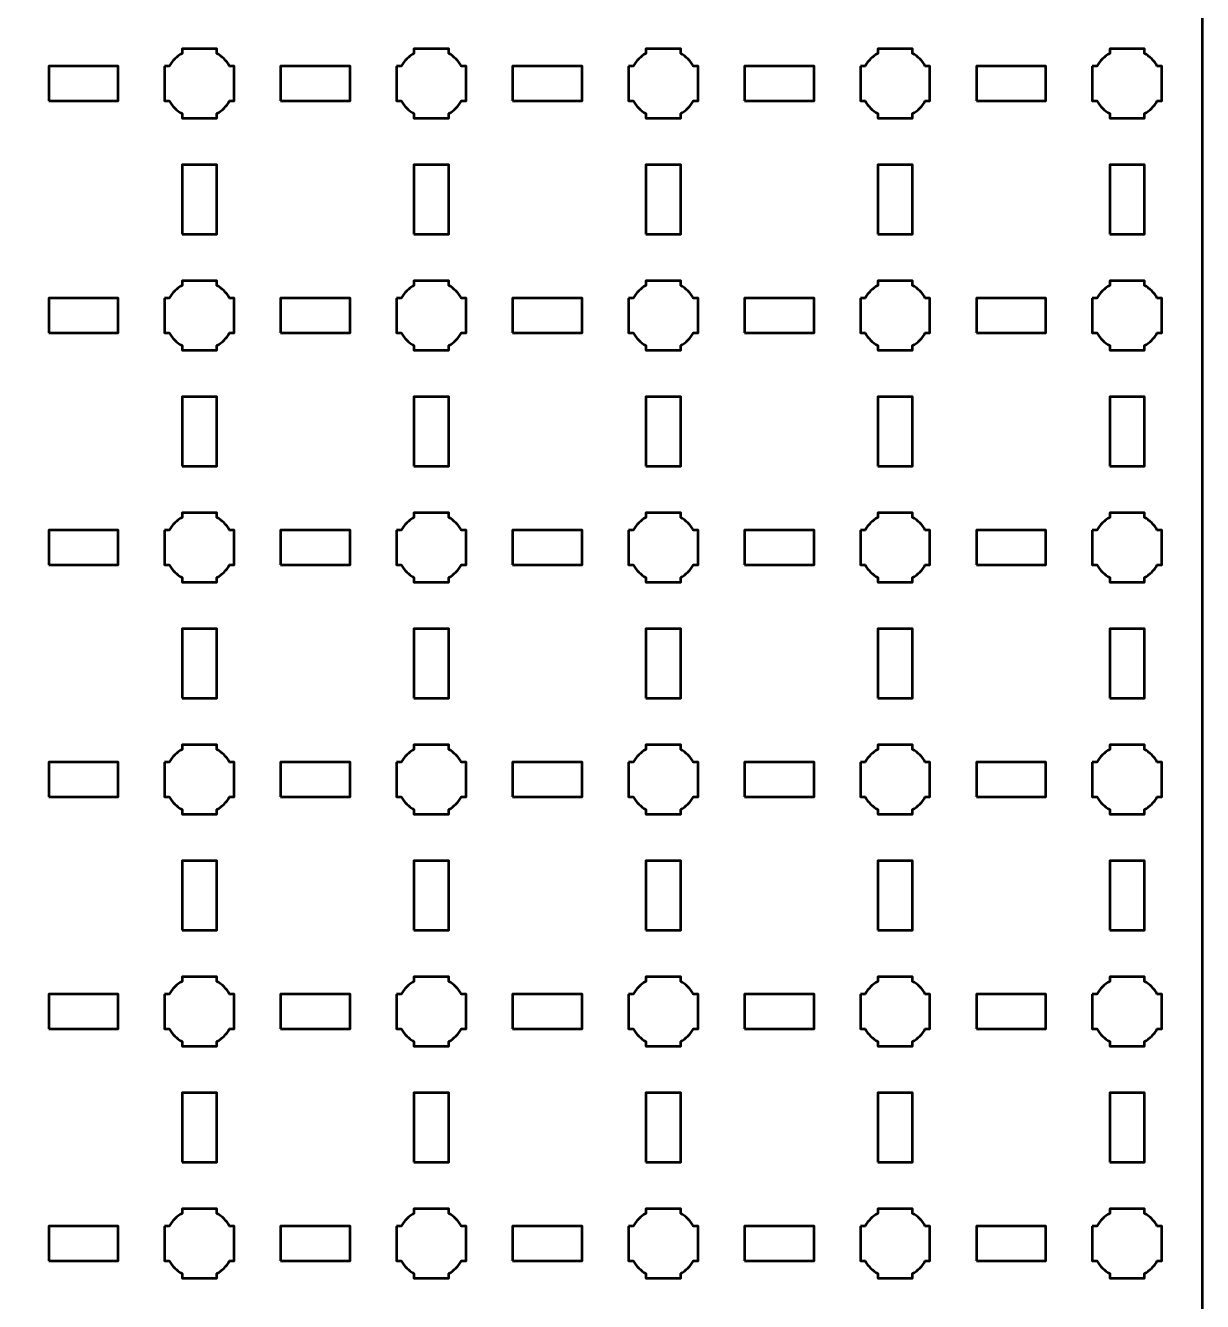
# Model space of a CAD drawing. Header units: centimetres. Extents: x -31.1 to 10.2, y -35.5 to 5.8.
# Drawn here: x 0 to 10.15, y -25.35 to -14.35 of the extents above; entities that cross this region are included whole.
import ezdxf

# ---------------------------------------------------------------- set-up
doc = ezdxf.new("R2010")
doc.units = ezdxf.units.CM
doc.header["$MEASUREMENT"] = 0
doc.layers.add('Layer 1', color=7, linetype='Continuous')

msp = doc.modelspace()

# ---------------------------------------------------------------- linework, layer by layer
at = {"layer": 'Layer 1', "color": 250, "lineweight": 53}
for points in [[(0.2, -15), (0.8, -15), (0.8, -14.7), (0.2, -14.7), (0.2, -15)], [(2.2, -15), (2.8, -15), (2.8, -14.7), (2.2, -14.7), (2.2, -15)], [(4.2, -15), (4.8, -15), (4.8, -14.7), (4.2, -14.7), (4.2, -15)], [(6.2, -15), (6.8, -15), (6.8, -14.7), (6.2, -14.7), (6.2, -15)], [(8.2, -15), (8.8, -15), (8.8, -14.7), (8.2, -14.7), (8.2, -15)], [(1.35, -16.15), (1.65, -16.15), (1.65, -15.55), (1.35, -15.55), (1.35, -16.15)], [(3.35, -16.15), (3.65, -16.15), (3.65, -15.55), (3.35, -15.55), (3.35, -16.15)], [(5.35, -16.15), (5.65, -16.15), (5.65, -15.55), (5.35, -15.55), (5.35, -16.15)], [(7.35, -16.15), (7.65, -16.15), (7.65, -15.55), (7.35, -15.55), (7.35, -16.15)], [(9.35, -16.15), (9.65, -16.15), (9.65, -15.55), (9.35, -15.55), (9.35, -16.15)], [(0.2, -17), (0.8, -17), (0.8, -16.7), (0.2, -16.7), (0.2, -17)], [(2.2, -17), (2.8, -17), (2.8, -16.7), (2.2, -16.7), (2.2, -17)], [(4.2, -17), (4.8, -17), (4.8, -16.7), (4.2, -16.7), (4.2, -17)], [(6.2, -17), (6.8, -17), (6.8, -16.7), (6.2, -16.7), (6.2, -17)], [(8.2, -17), (8.8, -17), (8.8, -16.7), (8.2, -16.7), (8.2, -17)], [(1.35, -18.15), (1.65, -18.15), (1.65, -17.55), (1.35, -17.55), (1.35, -18.15)], [(3.35, -18.15), (3.65, -18.15), (3.65, -17.55), (3.35, -17.55), (3.35, -18.15)], [(5.35, -18.15), (5.65, -18.15), (5.65, -17.55), (5.35, -17.55), (5.35, -18.15)], [(7.35, -18.15), (7.65, -18.15), (7.65, -17.55), (7.35, -17.55), (7.35, -18.15)], [(9.35, -18.15), (9.65, -18.15), (9.65, -17.55), (9.35, -17.55), (9.35, -18.15)], [(0.2, -19), (0.8, -19), (0.8, -18.7), (0.2, -18.7), (0.2, -19)], [(2.2, -19), (2.8, -19), (2.8, -18.7), (2.2, -18.7), (2.2, -19)], [(4.2, -19), (4.8, -19), (4.8, -18.7), (4.2, -18.7), (4.2, -19)], [(6.2, -19), (6.8, -19), (6.8, -18.7), (6.2, -18.7), (6.2, -19)], [(8.2, -19), (8.8, -19), (8.8, -18.7), (8.2, -18.7), (8.2, -19)], [(1.35, -20.15), (1.65, -20.15), (1.65, -19.55), (1.35, -19.55), (1.35, -20.15)], [(3.35, -20.15), (3.65, -20.15), (3.65, -19.55), (3.35, -19.55), (3.35, -20.15)], [(5.35, -20.15), (5.65, -20.15), (5.65, -19.55), (5.35, -19.55), (5.35, -20.15)], [(7.35, -20.15), (7.65, -20.15), (7.65, -19.55), (7.35, -19.55), (7.35, -20.15)], [(9.35, -20.15), (9.65, -20.15), (9.65, -19.55), (9.35, -19.55), (9.35, -20.15)], [(0.2, -21), (0.8, -21), (0.8, -20.7), (0.2, -20.7), (0.2, -21)], [(2.2, -21), (2.8, -21), (2.8, -20.7), (2.2, -20.7), (2.2, -21)], [(4.2, -21), (4.8, -21), (4.8, -20.7), (4.2, -20.7), (4.2, -21)], [(6.2, -21), (6.8, -21), (6.8, -20.7), (6.2, -20.7), (6.2, -21)], [(8.2, -21), (8.8, -21), (8.8, -20.7), (8.2, -20.7), (8.2, -21)], [(1.35, -22.15), (1.65, -22.15), (1.65, -21.55), (1.35, -21.55), (1.35, -22.15)], [(3.35, -22.15), (3.65, -22.15), (3.65, -21.55), (3.35, -21.55), (3.35, -22.15)], [(5.35, -22.15), (5.65, -22.15), (5.65, -21.55), (5.35, -21.55), (5.35, -22.15)], [(7.35, -22.15), (7.65, -22.15), (7.65, -21.55), (7.35, -21.55), (7.35, -22.15)], [(9.35, -22.15), (9.65, -22.15), (9.65, -21.55), (9.35, -21.55), (9.35, -22.15)], [(0.2, -23), (0.8, -23), (0.8, -22.7), (0.2, -22.7), (0.2, -23)], [(2.2, -23), (2.8, -23), (2.8, -22.7), (2.2, -22.7), (2.2, -23)], [(4.2, -23), (4.8, -23), (4.8, -22.7), (4.2, -22.7), (4.2, -23)], [(6.2, -23), (6.8, -23), (6.8, -22.7), (6.2, -22.7), (6.2, -23)], [(8.2, -23), (8.8, -23), (8.8, -22.7), (8.2, -22.7), (8.2, -23)], [(1.35, -24.15), (1.65, -24.15), (1.65, -23.55), (1.35, -23.55), (1.35, -24.15)], [(3.35, -24.15), (3.65, -24.15), (3.65, -23.55), (3.35, -23.55), (3.35, -24.15)], [(5.35, -24.15), (5.65, -24.15), (5.65, -23.55), (5.35, -23.55), (5.35, -24.15)], [(7.35, -24.15), (7.65, -24.15), (7.65, -23.55), (7.35, -23.55), (7.35, -24.15)], [(9.35, -24.15), (9.65, -24.15), (9.65, -23.55), (9.35, -23.55), (9.35, -24.15)], [(0.2, -25), (0.8, -25), (0.8, -24.7), (0.2, -24.7), (0.2, -25)], [(2.2, -25), (2.8, -25), (2.8, -24.7), (2.2, -24.7), (2.2, -25)], [(4.2, -25), (4.8, -25), (4.8, -24.7), (4.2, -24.7), (4.2, -25)], [(6.2, -25), (6.8, -25), (6.8, -24.7), (6.2, -24.7), (6.2, -25)], [(8.2, -25), (8.8, -25), (8.8, -24.7), (8.2, -24.7), (8.2, -25)]]:
    msp.add_lwpolyline(points, close=True, dxfattribs=at)
msp.add_open_spline([(-31.15, -35), (-31.15, -35), (-31.15, 5.3), (-31.15, 5.3), (-31.15, 5.3), (-31.15, 5.57609), (-30.92609, 5.8), (-30.65, 5.8), (-30.65, 5.8), (-30.65, 5.8), (9.65, 5.8), (9.65, 5.8), (9.65, 5.8), (9.92609, 5.8), (10.15, 5.57609), (10.15, 5.3), (10.15, 5.3), (10.15, 5.3), (10.15, -35), (10.15, -35), (10.15, -35), (10.15, -35.27609), (9.92609, -35.5), (9.65, -35.5), (9.65, -35.5), (9.65, -35.5), (-30.65, -35.5), (-30.65, -35.5), (-30.65, -35.5), (-30.92609, -35.5), (-31.15, -35.27609), (-31.15, -35)], degree=3, knots=[0, 0, 0, 0, 0.125, 0.125, 0.125, 0.125, 0.25, 0.25, 0.25, 0.25, 0.375, 0.375, 0.375, 0.375, 0.5, 0.5, 0.5, 0.5, 0.625, 0.625, 0.625, 0.625, 0.75, 0.75, 0.75, 0.75, 0.875, 0.875, 0.875, 0.875, 1, 1, 1, 1], dxfattribs=at)
at = {"layer": 'Layer 1', "lineweight": 53}
for points in [[(1.2, -14.7), (1.2, -14.7), (1.24015, -14.7), (1.24015, -14.7), (1.24015, -14.7), (1.2665, -14.65447), (1.30447, -14.6165), (1.35, -14.59015), (1.35, -14.59015), (1.35, -14.59015), (1.35, -14.55), (1.35, -14.55), (1.35, -14.55), (1.35, -14.55), (1.5, -14.55), (1.5, -14.55), (1.5, -14.55), (1.5, -14.55), (1.65, -14.55), (1.65, -14.55), (1.65, -14.55), (1.65, -14.55), (1.65, -14.59015), (1.65, -14.59015), (1.65, -14.59015), (1.69553, -14.6165), (1.7335, -14.65447), (1.75985, -14.7), (1.75985, -14.7), (1.75985, -14.7), (1.8, -14.7), (1.8, -14.7), (1.8, -14.7), (1.8, -14.7), (1.8, -14.85), (1.8, -14.85), (1.8, -14.85), (1.8, -14.85), (1.8, -15), (1.8, -15), (1.8, -15), (1.8, -15), (1.75985, -15), (1.75985, -15), (1.75985, -15), (1.7335, -15.04553), (1.69553, -15.0835), (1.65, -15.10985), (1.65, -15.10985), (1.65, -15.10985), (1.65, -15.15), (1.65, -15.15), (1.65, -15.15), (1.65, -15.15), (1.5, -15.15), (1.5, -15.15), (1.5, -15.15), (1.5, -15.15), (1.35, -15.15), (1.35, -15.15), (1.35, -15.15), (1.35, -15.15), (1.35, -15.10985), (1.35, -15.10985), (1.35, -15.10985), (1.30447, -15.0835), (1.2665, -15.04553), (1.24015, -15), (1.24015, -15), (1.24015, -15), (1.2, -15), (1.2, -15), (1.2, -15), (1.2, -15), (1.2, -14.85), (1.2, -14.85), (1.2, -14.85), (1.2, -14.85), (1.2, -14.7), (1.2, -14.7)], [(3.2, -14.7), (3.2, -14.7), (3.24015, -14.7), (3.24015, -14.7), (3.24015, -14.7), (3.2665, -14.65447), (3.30447, -14.6165), (3.35, -14.59015), (3.35, -14.59015), (3.35, -14.59015), (3.35, -14.55), (3.35, -14.55), (3.35, -14.55), (3.35, -14.55), (3.5, -14.55), (3.5, -14.55), (3.5, -14.55), (3.5, -14.55), (3.65, -14.55), (3.65, -14.55), (3.65, -14.55), (3.65, -14.55), (3.65, -14.59015), (3.65, -14.59015), (3.65, -14.59015), (3.69553, -14.6165), (3.7335, -14.65447), (3.75985, -14.7), (3.75985, -14.7), (3.75985, -14.7), (3.8, -14.7), (3.8, -14.7), (3.8, -14.7), (3.8, -14.7), (3.8, -14.85), (3.8, -14.85), (3.8, -14.85), (3.8, -14.85), (3.8, -15), (3.8, -15), (3.8, -15), (3.8, -15), (3.75985, -15), (3.75985, -15), (3.75985, -15), (3.7335, -15.04553), (3.69553, -15.0835), (3.65, -15.10985), (3.65, -15.10985), (3.65, -15.10985), (3.65, -15.15), (3.65, -15.15), (3.65, -15.15), (3.65, -15.15), (3.5, -15.15), (3.5, -15.15), (3.5, -15.15), (3.5, -15.15), (3.35, -15.15), (3.35, -15.15), (3.35, -15.15), (3.35, -15.15), (3.35, -15.10985), (3.35, -15.10985), (3.35, -15.10985), (3.30447, -15.0835), (3.2665, -15.04553), (3.24015, -15), (3.24015, -15), (3.24015, -15), (3.2, -15), (3.2, -15), (3.2, -15), (3.2, -15), (3.2, -14.85), (3.2, -14.85), (3.2, -14.85), (3.2, -14.85), (3.2, -14.7), (3.2, -14.7)], [(5.2, -14.7), (5.2, -14.7), (5.24015, -14.7), (5.24015, -14.7), (5.24015, -14.7), (5.2665, -14.65447), (5.30447, -14.6165), (5.35, -14.59015), (5.35, -14.59015), (5.35, -14.59015), (5.35, -14.55), (5.35, -14.55), (5.35, -14.55), (5.35, -14.55), (5.5, -14.55), (5.5, -14.55), (5.5, -14.55), (5.5, -14.55), (5.65, -14.55), (5.65, -14.55), (5.65, -14.55), (5.65, -14.55), (5.65, -14.59015), (5.65, -14.59015), (5.65, -14.59015), (5.69553, -14.6165), (5.7335, -14.65447), (5.75985, -14.7), (5.75985, -14.7), (5.75985, -14.7), (5.8, -14.7), (5.8, -14.7), (5.8, -14.7), (5.8, -14.7), (5.8, -14.85), (5.8, -14.85), (5.8, -14.85), (5.8, -14.85), (5.8, -15), (5.8, -15), (5.8, -15), (5.8, -15), (5.75985, -15), (5.75985, -15), (5.75985, -15), (5.7335, -15.04553), (5.69553, -15.0835), (5.65, -15.10985), (5.65, -15.10985), (5.65, -15.10985), (5.65, -15.15), (5.65, -15.15), (5.65, -15.15), (5.65, -15.15), (5.5, -15.15), (5.5, -15.15), (5.5, -15.15), (5.5, -15.15), (5.35, -15.15), (5.35, -15.15), (5.35, -15.15), (5.35, -15.15), (5.35, -15.10985), (5.35, -15.10985), (5.35, -15.10985), (5.30447, -15.0835), (5.2665, -15.04553), (5.24015, -15), (5.24015, -15), (5.24015, -15), (5.2, -15), (5.2, -15), (5.2, -15), (5.2, -15), (5.2, -14.85), (5.2, -14.85), (5.2, -14.85), (5.2, -14.85), (5.2, -14.7), (5.2, -14.7)], [(7.2, -14.7), (7.2, -14.7), (7.24015, -14.7), (7.24015, -14.7), (7.24015, -14.7), (7.2665, -14.65447), (7.30447, -14.6165), (7.35, -14.59015), (7.35, -14.59015), (7.35, -14.59015), (7.35, -14.55), (7.35, -14.55), (7.35, -14.55), (7.35, -14.55), (7.5, -14.55), (7.5, -14.55), (7.5, -14.55), (7.5, -14.55), (7.65, -14.55), (7.65, -14.55), (7.65, -14.55), (7.65, -14.55), (7.65, -14.59015), (7.65, -14.59015), (7.65, -14.59015), (7.69553, -14.6165), (7.7335, -14.65447), (7.75985, -14.7), (7.75985, -14.7), (7.75985, -14.7), (7.8, -14.7), (7.8, -14.7), (7.8, -14.7), (7.8, -14.7), (7.8, -14.85), (7.8, -14.85), (7.8, -14.85), (7.8, -14.85), (7.8, -15), (7.8, -15), (7.8, -15), (7.8, -15), (7.75985, -15), (7.75985, -15), (7.75985, -15), (7.7335, -15.04553), (7.69553, -15.0835), (7.65, -15.10985), (7.65, -15.10985), (7.65, -15.10985), (7.65, -15.15), (7.65, -15.15), (7.65, -15.15), (7.65, -15.15), (7.5, -15.15), (7.5, -15.15), (7.5, -15.15), (7.5, -15.15), (7.35, -15.15), (7.35, -15.15), (7.35, -15.15), (7.35, -15.15), (7.35, -15.10985), (7.35, -15.10985), (7.35, -15.10985), (7.30447, -15.0835), (7.2665, -15.04553), (7.24015, -15), (7.24015, -15), (7.24015, -15), (7.2, -15), (7.2, -15), (7.2, -15), (7.2, -15), (7.2, -14.85), (7.2, -14.85), (7.2, -14.85), (7.2, -14.85), (7.2, -14.7), (7.2, -14.7)], [(9.2, -14.7), (9.2, -14.7), (9.24015, -14.7), (9.24015, -14.7), (9.24015, -14.7), (9.2665, -14.65447), (9.30447, -14.6165), (9.35, -14.59015), (9.35, -14.59015), (9.35, -14.59015), (9.35, -14.55), (9.35, -14.55), (9.35, -14.55), (9.35, -14.55), (9.5, -14.55), (9.5, -14.55), (9.5, -14.55), (9.5, -14.55), (9.65, -14.55), (9.65, -14.55), (9.65, -14.55), (9.65, -14.55), (9.65, -14.59015), (9.65, -14.59015), (9.65, -14.59015), (9.69553, -14.6165), (9.7335, -14.65447), (9.75985, -14.7), (9.75985, -14.7), (9.75985, -14.7), (9.8, -14.7), (9.8, -14.7), (9.8, -14.7), (9.8, -14.7), (9.8, -14.85), (9.8, -14.85), (9.8, -14.85), (9.8, -14.85), (9.8, -15), (9.8, -15), (9.8, -15), (9.8, -15), (9.75985, -15), (9.75985, -15), (9.75985, -15), (9.7335, -15.04553), (9.69553, -15.0835), (9.65, -15.10985), (9.65, -15.10985), (9.65, -15.10985), (9.65, -15.15), (9.65, -15.15), (9.65, -15.15), (9.65, -15.15), (9.5, -15.15), (9.5, -15.15), (9.5, -15.15), (9.5, -15.15), (9.35, -15.15), (9.35, -15.15), (9.35, -15.15), (9.35, -15.15), (9.35, -15.10985), (9.35, -15.10985), (9.35, -15.10985), (9.30447, -15.0835), (9.2665, -15.04553), (9.24015, -15), (9.24015, -15), (9.24015, -15), (9.2, -15), (9.2, -15), (9.2, -15), (9.2, -15), (9.2, -14.85), (9.2, -14.85), (9.2, -14.85), (9.2, -14.85), (9.2, -14.7), (9.2, -14.7)], [(1.2, -16.7), (1.2, -16.7), (1.24015, -16.7), (1.24015, -16.7), (1.24015, -16.7), (1.2665, -16.65447), (1.30447, -16.6165), (1.35, -16.59015), (1.35, -16.59015), (1.35, -16.59015), (1.35, -16.55), (1.35, -16.55), (1.35, -16.55), (1.35, -16.55), (1.5, -16.55), (1.5, -16.55), (1.5, -16.55), (1.5, -16.55), (1.65, -16.55), (1.65, -16.55), (1.65, -16.55), (1.65, -16.55), (1.65, -16.59015), (1.65, -16.59015), (1.65, -16.59015), (1.69553, -16.6165), (1.7335, -16.65447), (1.75985, -16.7), (1.75985, -16.7), (1.75985, -16.7), (1.8, -16.7), (1.8, -16.7), (1.8, -16.7), (1.8, -16.7), (1.8, -16.85), (1.8, -16.85), (1.8, -16.85), (1.8, -16.85), (1.8, -17), (1.8, -17), (1.8, -17), (1.8, -17), (1.75985, -17), (1.75985, -17), (1.75985, -17), (1.7335, -17.04553), (1.69553, -17.0835), (1.65, -17.10985), (1.65, -17.10985), (1.65, -17.10985), (1.65, -17.15), (1.65, -17.15), (1.65, -17.15), (1.65, -17.15), (1.5, -17.15), (1.5, -17.15), (1.5, -17.15), (1.5, -17.15), (1.35, -17.15), (1.35, -17.15), (1.35, -17.15), (1.35, -17.15), (1.35, -17.10985), (1.35, -17.10985), (1.35, -17.10985), (1.30447, -17.0835), (1.2665, -17.04553), (1.24015, -17), (1.24015, -17), (1.24015, -17), (1.2, -17), (1.2, -17), (1.2, -17), (1.2, -17), (1.2, -16.85), (1.2, -16.85), (1.2, -16.85), (1.2, -16.85), (1.2, -16.7), (1.2, -16.7)], [(3.2, -16.7), (3.2, -16.7), (3.24015, -16.7), (3.24015, -16.7), (3.24015, -16.7), (3.2665, -16.65447), (3.30447, -16.6165), (3.35, -16.59015), (3.35, -16.59015), (3.35, -16.59015), (3.35, -16.55), (3.35, -16.55), (3.35, -16.55), (3.35, -16.55), (3.5, -16.55), (3.5, -16.55), (3.5, -16.55), (3.5, -16.55), (3.65, -16.55), (3.65, -16.55), (3.65, -16.55), (3.65, -16.55), (3.65, -16.59015), (3.65, -16.59015), (3.65, -16.59015), (3.69553, -16.6165), (3.7335, -16.65447), (3.75985, -16.7), (3.75985, -16.7), (3.75985, -16.7), (3.8, -16.7), (3.8, -16.7), (3.8, -16.7), (3.8, -16.7), (3.8, -16.85), (3.8, -16.85), (3.8, -16.85), (3.8, -16.85), (3.8, -17), (3.8, -17), (3.8, -17), (3.8, -17), (3.75985, -17), (3.75985, -17), (3.75985, -17), (3.7335, -17.04553), (3.69553, -17.0835), (3.65, -17.10985), (3.65, -17.10985), (3.65, -17.10985), (3.65, -17.15), (3.65, -17.15), (3.65, -17.15), (3.65, -17.15), (3.5, -17.15), (3.5, -17.15), (3.5, -17.15), (3.5, -17.15), (3.35, -17.15), (3.35, -17.15), (3.35, -17.15), (3.35, -17.15), (3.35, -17.10985), (3.35, -17.10985), (3.35, -17.10985), (3.30447, -17.0835), (3.2665, -17.04553), (3.24015, -17), (3.24015, -17), (3.24015, -17), (3.2, -17), (3.2, -17), (3.2, -17), (3.2, -17), (3.2, -16.85), (3.2, -16.85), (3.2, -16.85), (3.2, -16.85), (3.2, -16.7), (3.2, -16.7)], [(5.2, -16.7), (5.2, -16.7), (5.24015, -16.7), (5.24015, -16.7), (5.24015, -16.7), (5.2665, -16.65447), (5.30447, -16.6165), (5.35, -16.59015), (5.35, -16.59015), (5.35, -16.59015), (5.35, -16.55), (5.35, -16.55), (5.35, -16.55), (5.35, -16.55), (5.5, -16.55), (5.5, -16.55), (5.5, -16.55), (5.5, -16.55), (5.65, -16.55), (5.65, -16.55), (5.65, -16.55), (5.65, -16.55), (5.65, -16.59015), (5.65, -16.59015), (5.65, -16.59015), (5.69553, -16.6165), (5.7335, -16.65447), (5.75985, -16.7), (5.75985, -16.7), (5.75985, -16.7), (5.8, -16.7), (5.8, -16.7), (5.8, -16.7), (5.8, -16.7), (5.8, -16.85), (5.8, -16.85), (5.8, -16.85), (5.8, -16.85), (5.8, -17), (5.8, -17), (5.8, -17), (5.8, -17), (5.75985, -17), (5.75985, -17), (5.75985, -17), (5.7335, -17.04553), (5.69553, -17.0835), (5.65, -17.10985), (5.65, -17.10985), (5.65, -17.10985), (5.65, -17.15), (5.65, -17.15), (5.65, -17.15), (5.65, -17.15), (5.5, -17.15), (5.5, -17.15), (5.5, -17.15), (5.5, -17.15), (5.35, -17.15), (5.35, -17.15), (5.35, -17.15), (5.35, -17.15), (5.35, -17.10985), (5.35, -17.10985), (5.35, -17.10985), (5.30447, -17.0835), (5.2665, -17.04553), (5.24015, -17), (5.24015, -17), (5.24015, -17), (5.2, -17), (5.2, -17), (5.2, -17), (5.2, -17), (5.2, -16.85), (5.2, -16.85), (5.2, -16.85), (5.2, -16.85), (5.2, -16.7), (5.2, -16.7)], [(7.2, -16.7), (7.2, -16.7), (7.24015, -16.7), (7.24015, -16.7), (7.24015, -16.7), (7.2665, -16.65447), (7.30447, -16.6165), (7.35, -16.59015), (7.35, -16.59015), (7.35, -16.59015), (7.35, -16.55), (7.35, -16.55), (7.35, -16.55), (7.35, -16.55), (7.5, -16.55), (7.5, -16.55), (7.5, -16.55), (7.5, -16.55), (7.65, -16.55), (7.65, -16.55), (7.65, -16.55), (7.65, -16.55), (7.65, -16.59015), (7.65, -16.59015), (7.65, -16.59015), (7.69553, -16.6165), (7.7335, -16.65447), (7.75985, -16.7), (7.75985, -16.7), (7.75985, -16.7), (7.8, -16.7), (7.8, -16.7), (7.8, -16.7), (7.8, -16.7), (7.8, -16.85), (7.8, -16.85), (7.8, -16.85), (7.8, -16.85), (7.8, -17), (7.8, -17), (7.8, -17), (7.8, -17), (7.75985, -17), (7.75985, -17), (7.75985, -17), (7.7335, -17.04553), (7.69553, -17.0835), (7.65, -17.10985), (7.65, -17.10985), (7.65, -17.10985), (7.65, -17.15), (7.65, -17.15), (7.65, -17.15), (7.65, -17.15), (7.5, -17.15), (7.5, -17.15), (7.5, -17.15), (7.5, -17.15), (7.35, -17.15), (7.35, -17.15), (7.35, -17.15), (7.35, -17.15), (7.35, -17.10985), (7.35, -17.10985), (7.35, -17.10985), (7.30447, -17.0835), (7.2665, -17.04553), (7.24015, -17), (7.24015, -17), (7.24015, -17), (7.2, -17), (7.2, -17), (7.2, -17), (7.2, -17), (7.2, -16.85), (7.2, -16.85), (7.2, -16.85), (7.2, -16.85), (7.2, -16.7), (7.2, -16.7)], [(9.2, -16.7), (9.2, -16.7), (9.24015, -16.7), (9.24015, -16.7), (9.24015, -16.7), (9.2665, -16.65447), (9.30447, -16.6165), (9.35, -16.59015), (9.35, -16.59015), (9.35, -16.59015), (9.35, -16.55), (9.35, -16.55), (9.35, -16.55), (9.35, -16.55), (9.5, -16.55), (9.5, -16.55), (9.5, -16.55), (9.5, -16.55), (9.65, -16.55), (9.65, -16.55), (9.65, -16.55), (9.65, -16.55), (9.65, -16.59015), (9.65, -16.59015), (9.65, -16.59015), (9.69553, -16.6165), (9.7335, -16.65447), (9.75985, -16.7), (9.75985, -16.7), (9.75985, -16.7), (9.8, -16.7), (9.8, -16.7), (9.8, -16.7), (9.8, -16.7), (9.8, -16.85), (9.8, -16.85), (9.8, -16.85), (9.8, -16.85), (9.8, -17), (9.8, -17), (9.8, -17), (9.8, -17), (9.75985, -17), (9.75985, -17), (9.75985, -17), (9.7335, -17.04553), (9.69553, -17.0835), (9.65, -17.10985), (9.65, -17.10985), (9.65, -17.10985), (9.65, -17.15), (9.65, -17.15), (9.65, -17.15), (9.65, -17.15), (9.5, -17.15), (9.5, -17.15), (9.5, -17.15), (9.5, -17.15), (9.35, -17.15), (9.35, -17.15), (9.35, -17.15), (9.35, -17.15), (9.35, -17.10985), (9.35, -17.10985), (9.35, -17.10985), (9.30447, -17.0835), (9.2665, -17.04553), (9.24015, -17), (9.24015, -17), (9.24015, -17), (9.2, -17), (9.2, -17), (9.2, -17), (9.2, -17), (9.2, -16.85), (9.2, -16.85), (9.2, -16.85), (9.2, -16.85), (9.2, -16.7), (9.2, -16.7)], [(1.2, -18.7), (1.2, -18.7), (1.24015, -18.7), (1.24015, -18.7), (1.24015, -18.7), (1.2665, -18.65447), (1.30447, -18.6165), (1.35, -18.59015), (1.35, -18.59015), (1.35, -18.59015), (1.35, -18.55), (1.35, -18.55), (1.35, -18.55), (1.35, -18.55), (1.5, -18.55), (1.5, -18.55), (1.5, -18.55), (1.5, -18.55), (1.65, -18.55), (1.65, -18.55), (1.65, -18.55), (1.65, -18.55), (1.65, -18.59015), (1.65, -18.59015), (1.65, -18.59015), (1.69553, -18.6165), (1.7335, -18.65447), (1.75985, -18.7), (1.75985, -18.7), (1.75985, -18.7), (1.8, -18.7), (1.8, -18.7), (1.8, -18.7), (1.8, -18.7), (1.8, -18.85), (1.8, -18.85), (1.8, -18.85), (1.8, -18.85), (1.8, -19), (1.8, -19), (1.8, -19), (1.8, -19), (1.75985, -19), (1.75985, -19), (1.75985, -19), (1.7335, -19.04553), (1.69553, -19.0835), (1.65, -19.10985), (1.65, -19.10985), (1.65, -19.10985), (1.65, -19.15), (1.65, -19.15), (1.65, -19.15), (1.65, -19.15), (1.5, -19.15), (1.5, -19.15), (1.5, -19.15), (1.5, -19.15), (1.35, -19.15), (1.35, -19.15), (1.35, -19.15), (1.35, -19.15), (1.35, -19.10985), (1.35, -19.10985), (1.35, -19.10985), (1.30447, -19.0835), (1.2665, -19.04553), (1.24015, -19), (1.24015, -19), (1.24015, -19), (1.2, -19), (1.2, -19), (1.2, -19), (1.2, -19), (1.2, -18.85), (1.2, -18.85), (1.2, -18.85), (1.2, -18.85), (1.2, -18.7), (1.2, -18.7)], [(3.2, -18.7), (3.2, -18.7), (3.24015, -18.7), (3.24015, -18.7), (3.24015, -18.7), (3.2665, -18.65447), (3.30447, -18.6165), (3.35, -18.59015), (3.35, -18.59015), (3.35, -18.59015), (3.35, -18.55), (3.35, -18.55), (3.35, -18.55), (3.35, -18.55), (3.5, -18.55), (3.5, -18.55), (3.5, -18.55), (3.5, -18.55), (3.65, -18.55), (3.65, -18.55), (3.65, -18.55), (3.65, -18.55), (3.65, -18.59015), (3.65, -18.59015), (3.65, -18.59015), (3.69553, -18.6165), (3.7335, -18.65447), (3.75985, -18.7), (3.75985, -18.7), (3.75985, -18.7), (3.8, -18.7), (3.8, -18.7), (3.8, -18.7), (3.8, -18.7), (3.8, -18.85), (3.8, -18.85), (3.8, -18.85), (3.8, -18.85), (3.8, -19), (3.8, -19), (3.8, -19), (3.8, -19), (3.75985, -19), (3.75985, -19), (3.75985, -19), (3.7335, -19.04553), (3.69553, -19.0835), (3.65, -19.10985), (3.65, -19.10985), (3.65, -19.10985), (3.65, -19.15), (3.65, -19.15), (3.65, -19.15), (3.65, -19.15), (3.5, -19.15), (3.5, -19.15), (3.5, -19.15), (3.5, -19.15), (3.35, -19.15), (3.35, -19.15), (3.35, -19.15), (3.35, -19.15), (3.35, -19.10985), (3.35, -19.10985), (3.35, -19.10985), (3.30447, -19.0835), (3.2665, -19.04553), (3.24015, -19), (3.24015, -19), (3.24015, -19), (3.2, -19), (3.2, -19), (3.2, -19), (3.2, -19), (3.2, -18.85), (3.2, -18.85), (3.2, -18.85), (3.2, -18.85), (3.2, -18.7), (3.2, -18.7)], [(5.2, -18.7), (5.2, -18.7), (5.24015, -18.7), (5.24015, -18.7), (5.24015, -18.7), (5.2665, -18.65447), (5.30447, -18.6165), (5.35, -18.59015), (5.35, -18.59015), (5.35, -18.59015), (5.35, -18.55), (5.35, -18.55), (5.35, -18.55), (5.35, -18.55), (5.5, -18.55), (5.5, -18.55), (5.5, -18.55), (5.5, -18.55), (5.65, -18.55), (5.65, -18.55), (5.65, -18.55), (5.65, -18.55), (5.65, -18.59015), (5.65, -18.59015), (5.65, -18.59015), (5.69553, -18.6165), (5.7335, -18.65447), (5.75985, -18.7), (5.75985, -18.7), (5.75985, -18.7), (5.8, -18.7), (5.8, -18.7), (5.8, -18.7), (5.8, -18.7), (5.8, -18.85), (5.8, -18.85), (5.8, -18.85), (5.8, -18.85), (5.8, -19), (5.8, -19), (5.8, -19), (5.8, -19), (5.75985, -19), (5.75985, -19), (5.75985, -19), (5.7335, -19.04553), (5.69553, -19.0835), (5.65, -19.10985), (5.65, -19.10985), (5.65, -19.10985), (5.65, -19.15), (5.65, -19.15), (5.65, -19.15), (5.65, -19.15), (5.5, -19.15), (5.5, -19.15), (5.5, -19.15), (5.5, -19.15), (5.35, -19.15), (5.35, -19.15), (5.35, -19.15), (5.35, -19.15), (5.35, -19.10985), (5.35, -19.10985), (5.35, -19.10985), (5.30447, -19.0835), (5.2665, -19.04553), (5.24015, -19), (5.24015, -19), (5.24015, -19), (5.2, -19), (5.2, -19), (5.2, -19), (5.2, -19), (5.2, -18.85), (5.2, -18.85), (5.2, -18.85), (5.2, -18.85), (5.2, -18.7), (5.2, -18.7)], [(7.2, -18.7), (7.2, -18.7), (7.24015, -18.7), (7.24015, -18.7), (7.24015, -18.7), (7.2665, -18.65447), (7.30447, -18.6165), (7.35, -18.59015), (7.35, -18.59015), (7.35, -18.59015), (7.35, -18.55), (7.35, -18.55), (7.35, -18.55), (7.35, -18.55), (7.5, -18.55), (7.5, -18.55), (7.5, -18.55), (7.5, -18.55), (7.65, -18.55), (7.65, -18.55), (7.65, -18.55), (7.65, -18.55), (7.65, -18.59015), (7.65, -18.59015), (7.65, -18.59015), (7.69553, -18.6165), (7.7335, -18.65447), (7.75985, -18.7), (7.75985, -18.7), (7.75985, -18.7), (7.8, -18.7), (7.8, -18.7), (7.8, -18.7), (7.8, -18.7), (7.8, -18.85), (7.8, -18.85), (7.8, -18.85), (7.8, -18.85), (7.8, -19), (7.8, -19), (7.8, -19), (7.8, -19), (7.75985, -19), (7.75985, -19), (7.75985, -19), (7.7335, -19.04553), (7.69553, -19.0835), (7.65, -19.10985), (7.65, -19.10985), (7.65, -19.10985), (7.65, -19.15), (7.65, -19.15), (7.65, -19.15), (7.65, -19.15), (7.5, -19.15), (7.5, -19.15), (7.5, -19.15), (7.5, -19.15), (7.35, -19.15), (7.35, -19.15), (7.35, -19.15), (7.35, -19.15), (7.35, -19.10985), (7.35, -19.10985), (7.35, -19.10985), (7.30447, -19.0835), (7.2665, -19.04553), (7.24015, -19), (7.24015, -19), (7.24015, -19), (7.2, -19), (7.2, -19), (7.2, -19), (7.2, -19), (7.2, -18.85), (7.2, -18.85), (7.2, -18.85), (7.2, -18.85), (7.2, -18.7), (7.2, -18.7)], [(9.2, -18.7), (9.2, -18.7), (9.24015, -18.7), (9.24015, -18.7), (9.24015, -18.7), (9.2665, -18.65447), (9.30447, -18.6165), (9.35, -18.59015), (9.35, -18.59015), (9.35, -18.59015), (9.35, -18.55), (9.35, -18.55), (9.35, -18.55), (9.35, -18.55), (9.5, -18.55), (9.5, -18.55), (9.5, -18.55), (9.5, -18.55), (9.65, -18.55), (9.65, -18.55), (9.65, -18.55), (9.65, -18.55), (9.65, -18.59015), (9.65, -18.59015), (9.65, -18.59015), (9.69553, -18.6165), (9.7335, -18.65447), (9.75985, -18.7), (9.75985, -18.7), (9.75985, -18.7), (9.8, -18.7), (9.8, -18.7), (9.8, -18.7), (9.8, -18.7), (9.8, -18.85), (9.8, -18.85), (9.8, -18.85), (9.8, -18.85), (9.8, -19), (9.8, -19), (9.8, -19), (9.8, -19), (9.75985, -19), (9.75985, -19), (9.75985, -19), (9.7335, -19.04553), (9.69553, -19.0835), (9.65, -19.10985), (9.65, -19.10985), (9.65, -19.10985), (9.65, -19.15), (9.65, -19.15), (9.65, -19.15), (9.65, -19.15), (9.5, -19.15), (9.5, -19.15), (9.5, -19.15), (9.5, -19.15), (9.35, -19.15), (9.35, -19.15), (9.35, -19.15), (9.35, -19.15), (9.35, -19.10985), (9.35, -19.10985), (9.35, -19.10985), (9.30447, -19.0835), (9.2665, -19.04553), (9.24015, -19), (9.24015, -19), (9.24015, -19), (9.2, -19), (9.2, -19), (9.2, -19), (9.2, -19), (9.2, -18.85), (9.2, -18.85), (9.2, -18.85), (9.2, -18.85), (9.2, -18.7), (9.2, -18.7)], [(1.2, -20.7), (1.2, -20.7), (1.24015, -20.7), (1.24015, -20.7), (1.24015, -20.7), (1.2665, -20.65447), (1.30447, -20.6165), (1.35, -20.59015), (1.35, -20.59015), (1.35, -20.59015), (1.35, -20.55), (1.35, -20.55), (1.35, -20.55), (1.35, -20.55), (1.5, -20.55), (1.5, -20.55), (1.5, -20.55), (1.5, -20.55), (1.65, -20.55), (1.65, -20.55), (1.65, -20.55), (1.65, -20.55), (1.65, -20.59015), (1.65, -20.59015), (1.65, -20.59015), (1.69553, -20.6165), (1.7335, -20.65447), (1.75985, -20.7), (1.75985, -20.7), (1.75985, -20.7), (1.8, -20.7), (1.8, -20.7), (1.8, -20.7), (1.8, -20.7), (1.8, -20.85), (1.8, -20.85), (1.8, -20.85), (1.8, -20.85), (1.8, -21), (1.8, -21), (1.8, -21), (1.8, -21), (1.75985, -21), (1.75985, -21), (1.75985, -21), (1.7335, -21.04553), (1.69553, -21.0835), (1.65, -21.10985), (1.65, -21.10985), (1.65, -21.10985), (1.65, -21.15), (1.65, -21.15), (1.65, -21.15), (1.65, -21.15), (1.5, -21.15), (1.5, -21.15), (1.5, -21.15), (1.5, -21.15), (1.35, -21.15), (1.35, -21.15), (1.35, -21.15), (1.35, -21.15), (1.35, -21.10985), (1.35, -21.10985), (1.35, -21.10985), (1.30447, -21.0835), (1.2665, -21.04553), (1.24015, -21), (1.24015, -21), (1.24015, -21), (1.2, -21), (1.2, -21), (1.2, -21), (1.2, -21), (1.2, -20.85), (1.2, -20.85), (1.2, -20.85), (1.2, -20.85), (1.2, -20.7), (1.2, -20.7)], [(3.2, -20.7), (3.2, -20.7), (3.24015, -20.7), (3.24015, -20.7), (3.24015, -20.7), (3.2665, -20.65447), (3.30447, -20.6165), (3.35, -20.59015), (3.35, -20.59015), (3.35, -20.59015), (3.35, -20.55), (3.35, -20.55), (3.35, -20.55), (3.35, -20.55), (3.5, -20.55), (3.5, -20.55), (3.5, -20.55), (3.5, -20.55), (3.65, -20.55), (3.65, -20.55), (3.65, -20.55), (3.65, -20.55), (3.65, -20.59015), (3.65, -20.59015), (3.65, -20.59015), (3.69553, -20.6165), (3.7335, -20.65447), (3.75985, -20.7), (3.75985, -20.7), (3.75985, -20.7), (3.8, -20.7), (3.8, -20.7), (3.8, -20.7), (3.8, -20.7), (3.8, -20.85), (3.8, -20.85), (3.8, -20.85), (3.8, -20.85), (3.8, -21), (3.8, -21), (3.8, -21), (3.8, -21), (3.75985, -21), (3.75985, -21), (3.75985, -21), (3.7335, -21.04553), (3.69553, -21.0835), (3.65, -21.10985), (3.65, -21.10985), (3.65, -21.10985), (3.65, -21.15), (3.65, -21.15), (3.65, -21.15), (3.65, -21.15), (3.5, -21.15), (3.5, -21.15), (3.5, -21.15), (3.5, -21.15), (3.35, -21.15), (3.35, -21.15), (3.35, -21.15), (3.35, -21.15), (3.35, -21.10985), (3.35, -21.10985), (3.35, -21.10985), (3.30447, -21.0835), (3.2665, -21.04553), (3.24015, -21), (3.24015, -21), (3.24015, -21), (3.2, -21), (3.2, -21), (3.2, -21), (3.2, -21), (3.2, -20.85), (3.2, -20.85), (3.2, -20.85), (3.2, -20.85), (3.2, -20.7), (3.2, -20.7)], [(5.2, -20.7), (5.2, -20.7), (5.24015, -20.7), (5.24015, -20.7), (5.24015, -20.7), (5.2665, -20.65447), (5.30447, -20.6165), (5.35, -20.59015), (5.35, -20.59015), (5.35, -20.59015), (5.35, -20.55), (5.35, -20.55), (5.35, -20.55), (5.35, -20.55), (5.5, -20.55), (5.5, -20.55), (5.5, -20.55), (5.5, -20.55), (5.65, -20.55), (5.65, -20.55), (5.65, -20.55), (5.65, -20.55), (5.65, -20.59015), (5.65, -20.59015), (5.65, -20.59015), (5.69553, -20.6165), (5.7335, -20.65447), (5.75985, -20.7), (5.75985, -20.7), (5.75985, -20.7), (5.8, -20.7), (5.8, -20.7), (5.8, -20.7), (5.8, -20.7), (5.8, -20.85), (5.8, -20.85), (5.8, -20.85), (5.8, -20.85), (5.8, -21), (5.8, -21), (5.8, -21), (5.8, -21), (5.75985, -21), (5.75985, -21), (5.75985, -21), (5.7335, -21.04553), (5.69553, -21.0835), (5.65, -21.10985), (5.65, -21.10985), (5.65, -21.10985), (5.65, -21.15), (5.65, -21.15), (5.65, -21.15), (5.65, -21.15), (5.5, -21.15), (5.5, -21.15), (5.5, -21.15), (5.5, -21.15), (5.35, -21.15), (5.35, -21.15), (5.35, -21.15), (5.35, -21.15), (5.35, -21.10985), (5.35, -21.10985), (5.35, -21.10985), (5.30447, -21.0835), (5.2665, -21.04553), (5.24015, -21), (5.24015, -21), (5.24015, -21), (5.2, -21), (5.2, -21), (5.2, -21), (5.2, -21), (5.2, -20.85), (5.2, -20.85), (5.2, -20.85), (5.2, -20.85), (5.2, -20.7), (5.2, -20.7)], [(7.2, -20.7), (7.2, -20.7), (7.24015, -20.7), (7.24015, -20.7), (7.24015, -20.7), (7.2665, -20.65447), (7.30447, -20.6165), (7.35, -20.59015), (7.35, -20.59015), (7.35, -20.59015), (7.35, -20.55), (7.35, -20.55), (7.35, -20.55), (7.35, -20.55), (7.5, -20.55), (7.5, -20.55), (7.5, -20.55), (7.5, -20.55), (7.65, -20.55), (7.65, -20.55), (7.65, -20.55), (7.65, -20.55), (7.65, -20.59015), (7.65, -20.59015), (7.65, -20.59015), (7.69553, -20.6165), (7.7335, -20.65447), (7.75985, -20.7), (7.75985, -20.7), (7.75985, -20.7), (7.8, -20.7), (7.8, -20.7), (7.8, -20.7), (7.8, -20.7), (7.8, -20.85), (7.8, -20.85), (7.8, -20.85), (7.8, -20.85), (7.8, -21), (7.8, -21), (7.8, -21), (7.8, -21), (7.75985, -21), (7.75985, -21), (7.75985, -21), (7.7335, -21.04553), (7.69553, -21.0835), (7.65, -21.10985), (7.65, -21.10985), (7.65, -21.10985), (7.65, -21.15), (7.65, -21.15), (7.65, -21.15), (7.65, -21.15), (7.5, -21.15), (7.5, -21.15), (7.5, -21.15), (7.5, -21.15), (7.35, -21.15), (7.35, -21.15), (7.35, -21.15), (7.35, -21.15), (7.35, -21.10985), (7.35, -21.10985), (7.35, -21.10985), (7.30447, -21.0835), (7.2665, -21.04553), (7.24015, -21), (7.24015, -21), (7.24015, -21), (7.2, -21), (7.2, -21), (7.2, -21), (7.2, -21), (7.2, -20.85), (7.2, -20.85), (7.2, -20.85), (7.2, -20.85), (7.2, -20.7), (7.2, -20.7)], [(9.2, -20.7), (9.2, -20.7), (9.24015, -20.7), (9.24015, -20.7), (9.24015, -20.7), (9.2665, -20.65447), (9.30447, -20.6165), (9.35, -20.59015), (9.35, -20.59015), (9.35, -20.59015), (9.35, -20.55), (9.35, -20.55), (9.35, -20.55), (9.35, -20.55), (9.5, -20.55), (9.5, -20.55), (9.5, -20.55), (9.5, -20.55), (9.65, -20.55), (9.65, -20.55), (9.65, -20.55), (9.65, -20.55), (9.65, -20.59015), (9.65, -20.59015), (9.65, -20.59015), (9.69553, -20.6165), (9.7335, -20.65447), (9.75985, -20.7), (9.75985, -20.7), (9.75985, -20.7), (9.8, -20.7), (9.8, -20.7), (9.8, -20.7), (9.8, -20.7), (9.8, -20.85), (9.8, -20.85), (9.8, -20.85), (9.8, -20.85), (9.8, -21), (9.8, -21), (9.8, -21), (9.8, -21), (9.75985, -21), (9.75985, -21), (9.75985, -21), (9.7335, -21.04553), (9.69553, -21.0835), (9.65, -21.10985), (9.65, -21.10985), (9.65, -21.10985), (9.65, -21.15), (9.65, -21.15), (9.65, -21.15), (9.65, -21.15), (9.5, -21.15), (9.5, -21.15), (9.5, -21.15), (9.5, -21.15), (9.35, -21.15), (9.35, -21.15), (9.35, -21.15), (9.35, -21.15), (9.35, -21.10985), (9.35, -21.10985), (9.35, -21.10985), (9.30447, -21.0835), (9.2665, -21.04553), (9.24015, -21), (9.24015, -21), (9.24015, -21), (9.2, -21), (9.2, -21), (9.2, -21), (9.2, -21), (9.2, -20.85), (9.2, -20.85), (9.2, -20.85), (9.2, -20.85), (9.2, -20.7), (9.2, -20.7)], [(1.2, -22.7), (1.2, -22.7), (1.24015, -22.7), (1.24015, -22.7), (1.24015, -22.7), (1.2665, -22.65447), (1.30447, -22.6165), (1.35, -22.59015), (1.35, -22.59015), (1.35, -22.59015), (1.35, -22.55), (1.35, -22.55), (1.35, -22.55), (1.35, -22.55), (1.5, -22.55), (1.5, -22.55), (1.5, -22.55), (1.5, -22.55), (1.65, -22.55), (1.65, -22.55), (1.65, -22.55), (1.65, -22.55), (1.65, -22.59015), (1.65, -22.59015), (1.65, -22.59015), (1.69553, -22.6165), (1.7335, -22.65447), (1.75985, -22.7), (1.75985, -22.7), (1.75985, -22.7), (1.8, -22.7), (1.8, -22.7), (1.8, -22.7), (1.8, -22.7), (1.8, -22.85), (1.8, -22.85), (1.8, -22.85), (1.8, -22.85), (1.8, -23), (1.8, -23), (1.8, -23), (1.8, -23), (1.75985, -23), (1.75985, -23), (1.75985, -23), (1.7335, -23.04553), (1.69553, -23.0835), (1.65, -23.10985), (1.65, -23.10985), (1.65, -23.10985), (1.65, -23.15), (1.65, -23.15), (1.65, -23.15), (1.65, -23.15), (1.5, -23.15), (1.5, -23.15), (1.5, -23.15), (1.5, -23.15), (1.35, -23.15), (1.35, -23.15), (1.35, -23.15), (1.35, -23.15), (1.35, -23.10985), (1.35, -23.10985), (1.35, -23.10985), (1.30447, -23.0835), (1.2665, -23.04553), (1.24015, -23), (1.24015, -23), (1.24015, -23), (1.2, -23), (1.2, -23), (1.2, -23), (1.2, -23), (1.2, -22.85), (1.2, -22.85), (1.2, -22.85), (1.2, -22.85), (1.2, -22.7), (1.2, -22.7)], [(3.2, -22.7), (3.2, -22.7), (3.24015, -22.7), (3.24015, -22.7), (3.24015, -22.7), (3.2665, -22.65447), (3.30447, -22.6165), (3.35, -22.59015), (3.35, -22.59015), (3.35, -22.59015), (3.35, -22.55), (3.35, -22.55), (3.35, -22.55), (3.35, -22.55), (3.5, -22.55), (3.5, -22.55), (3.5, -22.55), (3.5, -22.55), (3.65, -22.55), (3.65, -22.55), (3.65, -22.55), (3.65, -22.55), (3.65, -22.59015), (3.65, -22.59015), (3.65, -22.59015), (3.69553, -22.6165), (3.7335, -22.65447), (3.75985, -22.7), (3.75985, -22.7), (3.75985, -22.7), (3.8, -22.7), (3.8, -22.7), (3.8, -22.7), (3.8, -22.7), (3.8, -22.85), (3.8, -22.85), (3.8, -22.85), (3.8, -22.85), (3.8, -23), (3.8, -23), (3.8, -23), (3.8, -23), (3.75985, -23), (3.75985, -23), (3.75985, -23), (3.7335, -23.04553), (3.69553, -23.0835), (3.65, -23.10985), (3.65, -23.10985), (3.65, -23.10985), (3.65, -23.15), (3.65, -23.15), (3.65, -23.15), (3.65, -23.15), (3.5, -23.15), (3.5, -23.15), (3.5, -23.15), (3.5, -23.15), (3.35, -23.15), (3.35, -23.15), (3.35, -23.15), (3.35, -23.15), (3.35, -23.10985), (3.35, -23.10985), (3.35, -23.10985), (3.30447, -23.0835), (3.2665, -23.04553), (3.24015, -23), (3.24015, -23), (3.24015, -23), (3.2, -23), (3.2, -23), (3.2, -23), (3.2, -23), (3.2, -22.85), (3.2, -22.85), (3.2, -22.85), (3.2, -22.85), (3.2, -22.7), (3.2, -22.7)], [(5.2, -22.7), (5.2, -22.7), (5.24015, -22.7), (5.24015, -22.7), (5.24015, -22.7), (5.2665, -22.65447), (5.30447, -22.6165), (5.35, -22.59015), (5.35, -22.59015), (5.35, -22.59015), (5.35, -22.55), (5.35, -22.55), (5.35, -22.55), (5.35, -22.55), (5.5, -22.55), (5.5, -22.55), (5.5, -22.55), (5.5, -22.55), (5.65, -22.55), (5.65, -22.55), (5.65, -22.55), (5.65, -22.55), (5.65, -22.59015), (5.65, -22.59015), (5.65, -22.59015), (5.69553, -22.6165), (5.7335, -22.65447), (5.75985, -22.7), (5.75985, -22.7), (5.75985, -22.7), (5.8, -22.7), (5.8, -22.7), (5.8, -22.7), (5.8, -22.7), (5.8, -22.85), (5.8, -22.85), (5.8, -22.85), (5.8, -22.85), (5.8, -23), (5.8, -23), (5.8, -23), (5.8, -23), (5.75985, -23), (5.75985, -23), (5.75985, -23), (5.7335, -23.04553), (5.69553, -23.0835), (5.65, -23.10985), (5.65, -23.10985), (5.65, -23.10985), (5.65, -23.15), (5.65, -23.15), (5.65, -23.15), (5.65, -23.15), (5.5, -23.15), (5.5, -23.15), (5.5, -23.15), (5.5, -23.15), (5.35, -23.15), (5.35, -23.15), (5.35, -23.15), (5.35, -23.15), (5.35, -23.10985), (5.35, -23.10985), (5.35, -23.10985), (5.30447, -23.0835), (5.2665, -23.04553), (5.24015, -23), (5.24015, -23), (5.24015, -23), (5.2, -23), (5.2, -23), (5.2, -23), (5.2, -23), (5.2, -22.85), (5.2, -22.85), (5.2, -22.85), (5.2, -22.85), (5.2, -22.7), (5.2, -22.7)], [(7.2, -22.7), (7.2, -22.7), (7.24015, -22.7), (7.24015, -22.7), (7.24015, -22.7), (7.2665, -22.65447), (7.30447, -22.6165), (7.35, -22.59015), (7.35, -22.59015), (7.35, -22.59015), (7.35, -22.55), (7.35, -22.55), (7.35, -22.55), (7.35, -22.55), (7.5, -22.55), (7.5, -22.55), (7.5, -22.55), (7.5, -22.55), (7.65, -22.55), (7.65, -22.55), (7.65, -22.55), (7.65, -22.55), (7.65, -22.59015), (7.65, -22.59015), (7.65, -22.59015), (7.69553, -22.6165), (7.7335, -22.65447), (7.75985, -22.7), (7.75985, -22.7), (7.75985, -22.7), (7.8, -22.7), (7.8, -22.7), (7.8, -22.7), (7.8, -22.7), (7.8, -22.85), (7.8, -22.85), (7.8, -22.85), (7.8, -22.85), (7.8, -23), (7.8, -23), (7.8, -23), (7.8, -23), (7.75985, -23), (7.75985, -23), (7.75985, -23), (7.7335, -23.04553), (7.69553, -23.0835), (7.65, -23.10985), (7.65, -23.10985), (7.65, -23.10985), (7.65, -23.15), (7.65, -23.15), (7.65, -23.15), (7.65, -23.15), (7.5, -23.15), (7.5, -23.15), (7.5, -23.15), (7.5, -23.15), (7.35, -23.15), (7.35, -23.15), (7.35, -23.15), (7.35, -23.15), (7.35, -23.10985), (7.35, -23.10985), (7.35, -23.10985), (7.30447, -23.0835), (7.2665, -23.04553), (7.24015, -23), (7.24015, -23), (7.24015, -23), (7.2, -23), (7.2, -23), (7.2, -23), (7.2, -23), (7.2, -22.85), (7.2, -22.85), (7.2, -22.85), (7.2, -22.85), (7.2, -22.7), (7.2, -22.7)], [(9.2, -22.7), (9.2, -22.7), (9.24015, -22.7), (9.24015, -22.7), (9.24015, -22.7), (9.2665, -22.65447), (9.30447, -22.6165), (9.35, -22.59015), (9.35, -22.59015), (9.35, -22.59015), (9.35, -22.55), (9.35, -22.55), (9.35, -22.55), (9.35, -22.55), (9.5, -22.55), (9.5, -22.55), (9.5, -22.55), (9.5, -22.55), (9.65, -22.55), (9.65, -22.55), (9.65, -22.55), (9.65, -22.55), (9.65, -22.59015), (9.65, -22.59015), (9.65, -22.59015), (9.69553, -22.6165), (9.7335, -22.65447), (9.75985, -22.7), (9.75985, -22.7), (9.75985, -22.7), (9.8, -22.7), (9.8, -22.7), (9.8, -22.7), (9.8, -22.7), (9.8, -22.85), (9.8, -22.85), (9.8, -22.85), (9.8, -22.85), (9.8, -23), (9.8, -23), (9.8, -23), (9.8, -23), (9.75985, -23), (9.75985, -23), (9.75985, -23), (9.7335, -23.04553), (9.69553, -23.0835), (9.65, -23.10985), (9.65, -23.10985), (9.65, -23.10985), (9.65, -23.15), (9.65, -23.15), (9.65, -23.15), (9.65, -23.15), (9.5, -23.15), (9.5, -23.15), (9.5, -23.15), (9.5, -23.15), (9.35, -23.15), (9.35, -23.15), (9.35, -23.15), (9.35, -23.15), (9.35, -23.10985), (9.35, -23.10985), (9.35, -23.10985), (9.30447, -23.0835), (9.2665, -23.04553), (9.24015, -23), (9.24015, -23), (9.24015, -23), (9.2, -23), (9.2, -23), (9.2, -23), (9.2, -23), (9.2, -22.85), (9.2, -22.85), (9.2, -22.85), (9.2, -22.85), (9.2, -22.7), (9.2, -22.7)], [(1.2, -24.7), (1.2, -24.7), (1.24015, -24.7), (1.24015, -24.7), (1.24015, -24.7), (1.2665, -24.65447), (1.30447, -24.6165), (1.35, -24.59015), (1.35, -24.59015), (1.35, -24.59015), (1.35, -24.55), (1.35, -24.55), (1.35, -24.55), (1.35, -24.55), (1.5, -24.55), (1.5, -24.55), (1.5, -24.55), (1.5, -24.55), (1.65, -24.55), (1.65, -24.55), (1.65, -24.55), (1.65, -24.55), (1.65, -24.59015), (1.65, -24.59015), (1.65, -24.59015), (1.69553, -24.6165), (1.7335, -24.65447), (1.75985, -24.7), (1.75985, -24.7), (1.75985, -24.7), (1.8, -24.7), (1.8, -24.7), (1.8, -24.7), (1.8, -24.7), (1.8, -24.85), (1.8, -24.85), (1.8, -24.85), (1.8, -24.85), (1.8, -25), (1.8, -25), (1.8, -25), (1.8, -25), (1.75985, -25), (1.75985, -25), (1.75985, -25), (1.7335, -25.04553), (1.69553, -25.0835), (1.65, -25.10985), (1.65, -25.10985), (1.65, -25.10985), (1.65, -25.15), (1.65, -25.15), (1.65, -25.15), (1.65, -25.15), (1.5, -25.15), (1.5, -25.15), (1.5, -25.15), (1.5, -25.15), (1.35, -25.15), (1.35, -25.15), (1.35, -25.15), (1.35, -25.15), (1.35, -25.10985), (1.35, -25.10985), (1.35, -25.10985), (1.30447, -25.0835), (1.2665, -25.04553), (1.24015, -25), (1.24015, -25), (1.24015, -25), (1.2, -25), (1.2, -25), (1.2, -25), (1.2, -25), (1.2, -24.85), (1.2, -24.85), (1.2, -24.85), (1.2, -24.85), (1.2, -24.7), (1.2, -24.7)], [(3.2, -24.7), (3.2, -24.7), (3.24015, -24.7), (3.24015, -24.7), (3.24015, -24.7), (3.2665, -24.65447), (3.30447, -24.6165), (3.35, -24.59015), (3.35, -24.59015), (3.35, -24.59015), (3.35, -24.55), (3.35, -24.55), (3.35, -24.55), (3.35, -24.55), (3.5, -24.55), (3.5, -24.55), (3.5, -24.55), (3.5, -24.55), (3.65, -24.55), (3.65, -24.55), (3.65, -24.55), (3.65, -24.55), (3.65, -24.59015), (3.65, -24.59015), (3.65, -24.59015), (3.69553, -24.6165), (3.7335, -24.65447), (3.75985, -24.7), (3.75985, -24.7), (3.75985, -24.7), (3.8, -24.7), (3.8, -24.7), (3.8, -24.7), (3.8, -24.7), (3.8, -24.85), (3.8, -24.85), (3.8, -24.85), (3.8, -24.85), (3.8, -25), (3.8, -25), (3.8, -25), (3.8, -25), (3.75985, -25), (3.75985, -25), (3.75985, -25), (3.7335, -25.04553), (3.69553, -25.0835), (3.65, -25.10985), (3.65, -25.10985), (3.65, -25.10985), (3.65, -25.15), (3.65, -25.15), (3.65, -25.15), (3.65, -25.15), (3.5, -25.15), (3.5, -25.15), (3.5, -25.15), (3.5, -25.15), (3.35, -25.15), (3.35, -25.15), (3.35, -25.15), (3.35, -25.15), (3.35, -25.10985), (3.35, -25.10985), (3.35, -25.10985), (3.30447, -25.0835), (3.2665, -25.04553), (3.24015, -25), (3.24015, -25), (3.24015, -25), (3.2, -25), (3.2, -25), (3.2, -25), (3.2, -25), (3.2, -24.85), (3.2, -24.85), (3.2, -24.85), (3.2, -24.85), (3.2, -24.7), (3.2, -24.7)], [(5.2, -24.7), (5.2, -24.7), (5.24015, -24.7), (5.24015, -24.7), (5.24015, -24.7), (5.2665, -24.65447), (5.30447, -24.6165), (5.35, -24.59015), (5.35, -24.59015), (5.35, -24.59015), (5.35, -24.55), (5.35, -24.55), (5.35, -24.55), (5.35, -24.55), (5.5, -24.55), (5.5, -24.55), (5.5, -24.55), (5.5, -24.55), (5.65, -24.55), (5.65, -24.55), (5.65, -24.55), (5.65, -24.55), (5.65, -24.59015), (5.65, -24.59015), (5.65, -24.59015), (5.69553, -24.6165), (5.7335, -24.65447), (5.75985, -24.7), (5.75985, -24.7), (5.75985, -24.7), (5.8, -24.7), (5.8, -24.7), (5.8, -24.7), (5.8, -24.7), (5.8, -24.85), (5.8, -24.85), (5.8, -24.85), (5.8, -24.85), (5.8, -25), (5.8, -25), (5.8, -25), (5.8, -25), (5.75985, -25), (5.75985, -25), (5.75985, -25), (5.7335, -25.04553), (5.69553, -25.0835), (5.65, -25.10985), (5.65, -25.10985), (5.65, -25.10985), (5.65, -25.15), (5.65, -25.15), (5.65, -25.15), (5.65, -25.15), (5.5, -25.15), (5.5, -25.15), (5.5, -25.15), (5.5, -25.15), (5.35, -25.15), (5.35, -25.15), (5.35, -25.15), (5.35, -25.15), (5.35, -25.10985), (5.35, -25.10985), (5.35, -25.10985), (5.30447, -25.0835), (5.2665, -25.04553), (5.24015, -25), (5.24015, -25), (5.24015, -25), (5.2, -25), (5.2, -25), (5.2, -25), (5.2, -25), (5.2, -24.85), (5.2, -24.85), (5.2, -24.85), (5.2, -24.85), (5.2, -24.7), (5.2, -24.7)], [(7.2, -24.7), (7.2, -24.7), (7.24015, -24.7), (7.24015, -24.7), (7.24015, -24.7), (7.2665, -24.65447), (7.30447, -24.6165), (7.35, -24.59015), (7.35, -24.59015), (7.35, -24.59015), (7.35, -24.55), (7.35, -24.55), (7.35, -24.55), (7.35, -24.55), (7.5, -24.55), (7.5, -24.55), (7.5, -24.55), (7.5, -24.55), (7.65, -24.55), (7.65, -24.55), (7.65, -24.55), (7.65, -24.55), (7.65, -24.59015), (7.65, -24.59015), (7.65, -24.59015), (7.69553, -24.6165), (7.7335, -24.65447), (7.75985, -24.7), (7.75985, -24.7), (7.75985, -24.7), (7.8, -24.7), (7.8, -24.7), (7.8, -24.7), (7.8, -24.7), (7.8, -24.85), (7.8, -24.85), (7.8, -24.85), (7.8, -24.85), (7.8, -25), (7.8, -25), (7.8, -25), (7.8, -25), (7.75985, -25), (7.75985, -25), (7.75985, -25), (7.7335, -25.04553), (7.69553, -25.0835), (7.65, -25.10985), (7.65, -25.10985), (7.65, -25.10985), (7.65, -25.15), (7.65, -25.15), (7.65, -25.15), (7.65, -25.15), (7.5, -25.15), (7.5, -25.15), (7.5, -25.15), (7.5, -25.15), (7.35, -25.15), (7.35, -25.15), (7.35, -25.15), (7.35, -25.15), (7.35, -25.10985), (7.35, -25.10985), (7.35, -25.10985), (7.30447, -25.0835), (7.2665, -25.04553), (7.24015, -25), (7.24015, -25), (7.24015, -25), (7.2, -25), (7.2, -25), (7.2, -25), (7.2, -25), (7.2, -24.85), (7.2, -24.85), (7.2, -24.85), (7.2, -24.85), (7.2, -24.7), (7.2, -24.7)], [(9.2, -24.7), (9.2, -24.7), (9.24015, -24.7), (9.24015, -24.7), (9.24015, -24.7), (9.2665, -24.65447), (9.30447, -24.6165), (9.35, -24.59015), (9.35, -24.59015), (9.35, -24.59015), (9.35, -24.55), (9.35, -24.55), (9.35, -24.55), (9.35, -24.55), (9.5, -24.55), (9.5, -24.55), (9.5, -24.55), (9.5, -24.55), (9.65, -24.55), (9.65, -24.55), (9.65, -24.55), (9.65, -24.55), (9.65, -24.59015), (9.65, -24.59015), (9.65, -24.59015), (9.69553, -24.6165), (9.7335, -24.65447), (9.75985, -24.7), (9.75985, -24.7), (9.75985, -24.7), (9.8, -24.7), (9.8, -24.7), (9.8, -24.7), (9.8, -24.7), (9.8, -24.85), (9.8, -24.85), (9.8, -24.85), (9.8, -24.85), (9.8, -25), (9.8, -25), (9.8, -25), (9.8, -25), (9.75985, -25), (9.75985, -25), (9.75985, -25), (9.7335, -25.04553), (9.69553, -25.0835), (9.65, -25.10985), (9.65, -25.10985), (9.65, -25.10985), (9.65, -25.15), (9.65, -25.15), (9.65, -25.15), (9.65, -25.15), (9.5, -25.15), (9.5, -25.15), (9.5, -25.15), (9.5, -25.15), (9.35, -25.15), (9.35, -25.15), (9.35, -25.15), (9.35, -25.15), (9.35, -25.10985), (9.35, -25.10985), (9.35, -25.10985), (9.30447, -25.0835), (9.2665, -25.04553), (9.24015, -25), (9.24015, -25), (9.24015, -25), (9.2, -25), (9.2, -25), (9.2, -25), (9.2, -25), (9.2, -24.85), (9.2, -24.85), (9.2, -24.85), (9.2, -24.85), (9.2, -24.7), (9.2, -24.7)]]:
    msp.add_open_spline(points, degree=3, knots=[0, 0, 0, 0, 0.05, 0.05, 0.05, 0.05, 0.1, 0.1, 0.1, 0.1, 0.15, 0.15, 0.15, 0.15, 0.2, 0.2, 0.2, 0.2, 0.25, 0.25, 0.25, 0.25, 0.3, 0.3, 0.3, 0.3, 0.35, 0.35, 0.35, 0.35, 0.4, 0.4, 0.4, 0.4, 0.45, 0.45, 0.45, 0.45, 0.5, 0.5, 0.5, 0.5, 0.55, 0.55, 0.55, 0.55, 0.6, 0.6, 0.6, 0.6, 0.65, 0.65, 0.65, 0.65, 0.7, 0.7, 0.7, 0.7, 0.75, 0.75, 0.75, 0.75, 0.8, 0.8, 0.8, 0.8, 0.85, 0.85, 0.85, 0.85, 0.9, 0.9, 0.9, 0.9, 0.95, 0.95, 0.95, 0.95, 1, 1, 1, 1], dxfattribs=at)

doc.saveas('drawing.dxf')
